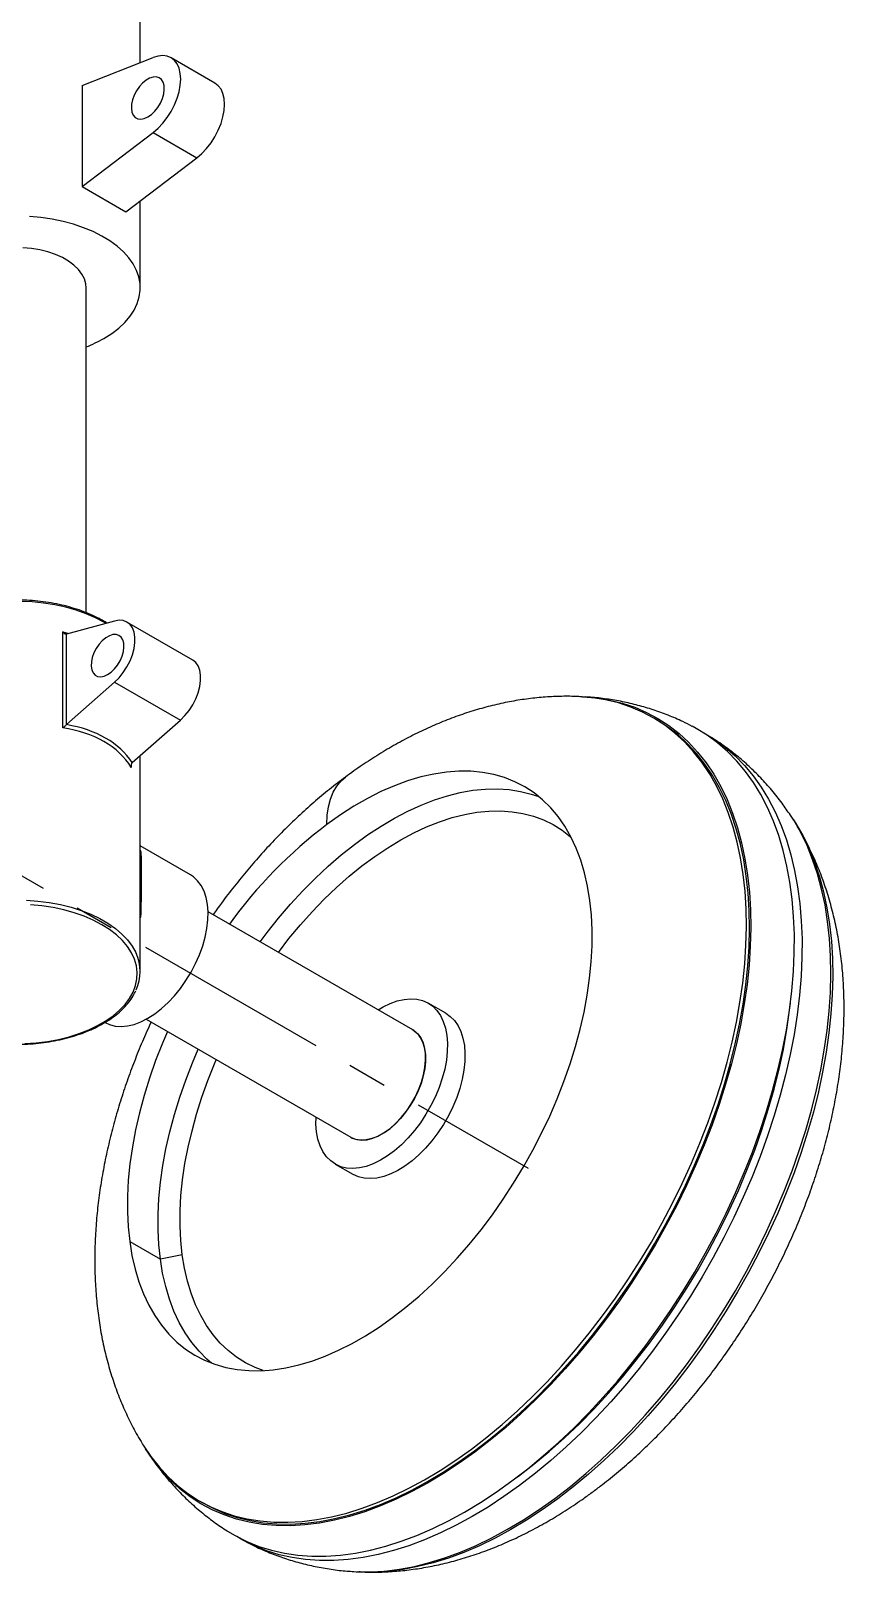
# Model space of a CAD drawing. Header units: millimetres. Extents: x 1 to 1184, y 0 to 836.
# Drawn here: x 810.6 to 863.1, y 181 to 280.4 of the extents above; entities that cross this region are included whole.
import ezdxf

# ---------------------------------------------------------------- set-up
doc = ezdxf.new("R2010")
doc.units = ezdxf.units.MM
doc.linetypes.add('CENTERX2', pattern=[20.32, 12.7, -2.54, 2.54, -2.54])

msp = doc.modelspace()

# ---------------------------------------------------------------- linework, layer by layer
at = {"color": 7, "linetype": 'Continuous', "lineweight": 25}
for p, q in [((817.7, 278.384), (817.7, 294.985)), ((813.943, 276.91), (818.521, 278.706)), ((822.514, 277.058), (819.685, 278.691)), ((813.943, 276.91), (813.943, 270.378)), ((813.943, 270.378), (818.521, 273.868)), ((818.521, 273.868), (821.35, 272.235)), ((816.771, 268.745), (821.35, 272.235)), ((813.943, 270.378), (816.771, 268.745)), ((817.7, 263.846), (817.7, 269.453)), ((814.2, 242.879), (814.2, 263.846)), ((816.042, 242.339), (812.939, 241.498)), ((821.082, 239.82), (816.839, 242.269)), ((812.701, 235.437), (812.701, 241.636)), ((812.939, 241.498), (812.917, 241.494)), ((812.917, 241.494), (812.917, 235.629)), ((812.939, 235.65), (816.042, 238.393)), ((816.042, 238.393), (820.285, 235.943)), ((817.182, 233.201), (820.285, 235.943)), ((850.945, 235.996), (850.743, 236.113)), ((812.917, 235.629), (812.939, 235.65)), ((854.694, 234.721), (854.538, 234.826)), ((817.116, 233.09), (817.116, 232.888)), ((817.182, 233.201), (817.16, 233.18)), ((817.7, 219.721), (817.7, 233.659)), ((820.935, 225.955), (817.7, 227.822)), ((835.27, 215.947), (822.073, 223.566)), ((837.402, 217.026), (836.27, 217.679)), ((818.073, 216.638), (831.271, 209.019)), ((831.274, 209.026), (831.354, 208.981)), ((830.271, 207.287), (831.402, 206.634)), ((817.016, 202.289), (818.996, 201.146)), ((820.401, 201.443), (818.996, 201.146)), ((821.545, 185.535), (821.748, 185.419))]:
    msp.add_line(p, q, dxfattribs=at)
at = {"color": 7, "linetype": 'CENTERX2'}
msp.add_line((782.83, 241.602), (842.72, 207.028), dxfattribs=at)
at = {"color": 7, "linetype": 'Continuous', "lineweight": 25, "flags": 128}
for points in [[(818.521, 273.868), (818.844, 274.145), (819.151, 274.469), (819.435, 274.834), (819.687, 275.229), (819.903, 275.646), (820.076, 276.074), (820.203, 276.502), (820.281, 276.92), (820.307, 277.318), (820.281, 277.685), (820.203, 278.014), (820.076, 278.295), (819.903, 278.522), (819.687, 278.69), (819.435, 278.794), (819.151, 278.832), (818.844, 278.802), (818.521, 278.706)], [(818.186, 274.868), (818.414, 275.028), (818.631, 275.238), (818.827, 275.488), (818.994, 275.767), (819.123, 276.06), (819.208, 276.355), (819.245, 276.638), (819.232, 276.895), (819.171, 277.115), (819.063, 277.287), (818.915, 277.403), (818.732, 277.458), (818.524, 277.449), (818.3, 277.377), (818.071, 277.244), (817.847, 277.058), (817.639, 276.827), (817.456, 276.561), (817.308, 276.274), (817.2, 275.977), (817.139, 275.687), (817.126, 275.415), (817.164, 275.175), (817.248, 274.978), (817.377, 274.833), (817.544, 274.747), (817.74, 274.724), (817.957, 274.765), (818.186, 274.868)], [(821.35, 272.235), (821.673, 272.512), (821.98, 272.837), (822.263, 273.201), (822.515, 273.597), (822.731, 274.013), (822.905, 274.441), (823.032, 274.869), (823.109, 275.287), (823.135, 275.685), (823.109, 276.052), (823.032, 276.381), (822.905, 276.662), (822.731, 276.89), (822.515, 277.057), (822.514, 277.058)], [(815.357, 260.58), (815.862, 260.9), (816.313, 261.246), (816.705, 261.615), (817.036, 262.004), (817.303, 262.408), (817.503, 262.826), (817.634, 263.252), (817.695, 263.684), (817.686, 264.116), (817.608, 264.547), (817.459, 264.971), (817.242, 265.386), (816.959, 265.787), (816.613, 266.171), (816.205, 266.534), (815.741, 266.874), (815.223, 267.187), (814.657, 267.471), (814.047, 267.723), (813.399, 267.941), (812.718, 268.123), (812.011, 268.267), (811.284, 268.373), (810.543, 268.439)], [(814.2, 263.846), (814.18, 264.09), (814.092, 264.413), (813.934, 264.726), (813.71, 265.025), (813.422, 265.306), (813.076, 265.564), (812.676, 265.795), (812.23, 265.994), (811.743, 266.161), (811.225, 266.29), (810.682, 266.381), (810.124, 266.432)], [(815.478, 242.186), (815.357, 242.257), (814.803, 242.548), (814.203, 242.808), (813.564, 243.035), (812.891, 243.226), (812.19, 243.38), (811.467, 243.495), (810.729, 243.571), (809.982, 243.607), (809.232, 243.602), (808.486, 243.556), (807.751, 243.47), (807.033, 243.345), (806.338, 243.182), (805.673, 242.982), (805.044, 242.746), (804.455, 242.478), (803.912, 242.179), (803.421, 241.853), (803.211, 241.692)], [(816.042, 238.393), (816.333, 238.681), (816.6, 239.014), (816.837, 239.379), (817.036, 239.767), (817.191, 240.164), (817.296, 240.56), (817.35, 240.942), (817.35, 241.299), (817.296, 241.619), (817.191, 241.893), (817.036, 242.112), (816.837, 242.27), (816.6, 242.362), (816.333, 242.385), (816.042, 242.339)], [(815.589, 238.879), (815.817, 239.04), (816.034, 239.25), (816.231, 239.5), (816.397, 239.778), (816.526, 240.071), (816.611, 240.366), (816.648, 240.649), (816.636, 240.906), (816.574, 241.126), (816.467, 241.298), (816.318, 241.414), (816.136, 241.469), (815.928, 241.46), (815.704, 241.388), (815.474, 241.255), (815.25, 241.069), (815.042, 240.838), (814.86, 240.572), (814.711, 240.285), (814.604, 239.989), (814.542, 239.698), (814.53, 239.426), (814.567, 239.186), (814.652, 238.989), (814.781, 238.844), (814.947, 238.758), (815.144, 238.735), (815.361, 238.776), (815.589, 238.879)], [(820.285, 235.943), (820.575, 236.232), (820.843, 236.564), (821.08, 236.93), (821.279, 237.317), (821.433, 237.715), (821.539, 238.111), (821.593, 238.493), (821.593, 238.85), (821.539, 239.17), (821.433, 239.444), (821.279, 239.663), (821.082, 239.82)], [(817.827, 189.246), (817.88, 189.16), (818.375, 188.424), (818.912, 187.742), (819.491, 187.115), (820.11, 186.546), (820.767, 186.035), (821.462, 185.584), (822.192, 185.194), (822.956, 184.865), (823.751, 184.599), (824.576, 184.396), (825.429, 184.257), (826.308, 184.182), (827.211, 184.171), (828.135, 184.224), (829.078, 184.342), (830.039, 184.523), (831.014, 184.767), (832.002, 185.074), (832.999, 185.444), (834.004, 185.874), (835.015, 186.365), (836.028, 186.914), (837.041, 187.521), (838.052, 188.184), (839.058, 188.902), (840.058, 189.673), (841.048, 190.494), (842.026, 191.365), (842.99, 192.282), (843.938, 193.244), (844.867, 194.248), (845.774, 195.293), (846.659, 196.374), (847.518, 197.491), (848.35, 198.639), (849.152, 199.817), (849.924, 201.022), (850.661, 202.25), (851.364, 203.499), (852.031, 204.765), (852.659, 206.046), (853.247, 207.339), (853.794, 208.64), (854.298, 209.946), (854.759, 211.254), (855.175, 212.562), (855.545, 213.865), (855.868, 215.16), (856.144, 216.446), (856.372, 217.718), (856.551, 218.973), (856.681, 220.208), (856.761, 221.421), (856.791, 222.609), (856.772, 223.768), (856.703, 224.895), (856.585, 225.989), (856.417, 227.047), (856.201, 228.065), (855.936, 229.042), (855.624, 229.975), (855.264, 230.862), (854.859, 231.7), (854.408, 232.488), (853.914, 233.224), (853.377, 233.906), (852.798, 234.533), (852.179, 235.102), (851.521, 235.613), (850.827, 236.064), (850.097, 236.454), (849.333, 236.783), (848.538, 237.049), (847.712, 237.252), (846.859, 237.391), (845.98, 237.466), (845.673, 237.477)], [(846.055, 237.462), (846.221, 237.455), (847.104, 237.38), (847.96, 237.24), (848.789, 237.036), (849.587, 236.769), (850.354, 236.439), (851.087, 236.048), (851.784, 235.595), (852.445, 235.082), (853.066, 234.51), (853.647, 233.881), (854.187, 233.197), (854.683, 232.458), (855.136, 231.666), (855.543, 230.825), (855.903, 229.934), (856.217, 228.998), (856.483, 228.017), (856.7, 226.995), (856.868, 225.933), (856.987, 224.835), (857.056, 223.702), (857.076, 222.539), (857.045, 221.347), (856.964, 220.129), (856.834, 218.888), (856.654, 217.628), (856.426, 216.351), (856.149, 215.061), (855.824, 213.76), (855.453, 212.452), (855.035, 211.139), (854.573, 209.826), (854.066, 208.514), (853.517, 207.208), (852.926, 205.911), (852.296, 204.625), (851.627, 203.353), (850.921, 202.099), (850.18, 200.866), (849.406, 199.657), (848.601, 198.474), (847.765, 197.321), (846.903, 196.2), (846.015, 195.114), (845.103, 194.066), (844.171, 193.057), (843.219, 192.091), (842.252, 191.17), (841.269, 190.297), (840.275, 189.472), (839.272, 188.698), (838.262, 187.978), (837.246, 187.312), (836.229, 186.702), (835.212, 186.151), (834.198, 185.658), (833.189, 185.226), (832.187, 184.855), (831.196, 184.547), (830.217, 184.301), (829.253, 184.12), (828.305, 184.002), (827.378, 183.948), (826.471, 183.96), (825.589, 184.035), (824.732, 184.175), (823.904, 184.378), (823.105, 184.645), (822.339, 184.975), (821.606, 185.367), (820.908, 185.82), (820.248, 186.333), (819.627, 186.905), (819.045, 187.533), (818.506, 188.218), (818.032, 188.92)], [(821.748, 185.419), (822.394, 185.077), (823.158, 184.749), (823.953, 184.483), (824.778, 184.28), (825.631, 184.141), (826.51, 184.065), (827.413, 184.054), (828.337, 184.108), (829.281, 184.225), (830.241, 184.406), (831.216, 184.651), (832.204, 184.958), (833.201, 185.327), (834.206, 185.757), (835.217, 186.248), (836.23, 186.797), (837.243, 187.404), (838.254, 188.068), (839.26, 188.785), (840.26, 189.556), (841.25, 190.377), (842.228, 191.248), (843.192, 192.165), (844.14, 193.127), (845.069, 194.132), (845.976, 195.176), (846.861, 196.258), (847.72, 197.374), (848.552, 198.523), (849.355, 199.701), (850.126, 200.905), (850.864, 202.133), (851.567, 203.382), (852.233, 204.649), (852.861, 205.93), (853.449, 207.222), (853.996, 208.523), (854.501, 209.829), (854.961, 211.138), (855.377, 212.445), (855.747, 213.748), (856.071, 215.044), (856.346, 216.329), (856.574, 217.601), (856.753, 218.856), (856.883, 220.092), (856.963, 221.305), (856.994, 222.492), (856.974, 223.651), (856.906, 224.779), (856.787, 225.873), (856.62, 226.93), (856.403, 227.948), (856.138, 228.925), (855.826, 229.858), (855.467, 230.745), (855.061, 231.583), (854.611, 232.372), (854.116, 233.108), (853.579, 233.79), (853, 234.416), (852.381, 234.985), (851.723, 235.496), (851.029, 235.947), (850.945, 235.996)], [(823.322, 183.603), (823.814, 183.31), (824.562, 182.933), (825.343, 182.618), (826.155, 182.365), (826.997, 182.175), (827.866, 182.049), (828.76, 181.986), (829.677, 181.988), (830.616, 182.053), (831.573, 182.182), (832.546, 182.375), (833.534, 182.63), (834.535, 182.948), (835.544, 183.328), (836.561, 183.769), (837.583, 184.269), (838.608, 184.828), (839.633, 185.444), (840.655, 186.116), (841.673, 186.842), (842.684, 187.621), (843.686, 188.451), (844.676, 189.329), (845.651, 190.255), (846.611, 191.225), (847.552, 192.237), (848.472, 193.289), (849.37, 194.379), (850.242, 195.504), (851.088, 196.661), (851.904, 197.848), (852.69, 199.061), (853.443, 200.299), (854.161, 201.558), (854.844, 202.835), (855.488, 204.128), (856.093, 205.432), (856.658, 206.746), (857.181, 208.066), (857.66, 209.389), (858.095, 210.712), (858.485, 212.031), (858.828, 213.345), (859.125, 214.649), (859.373, 215.941), (859.574, 217.217), (859.725, 218.475), (859.828, 219.712), (859.881, 220.925), (859.884, 222.11), (859.838, 223.266), (859.743, 224.389), (859.598, 225.478), (859.404, 226.528), (859.163, 227.539), (858.873, 228.507), (858.536, 229.43), (858.153, 230.306), (857.724, 231.134), (857.251, 231.911), (856.734, 232.635), (856.175, 233.304), (855.575, 233.918), (854.936, 234.474), (854.259, 234.972), (853.546, 235.41), (853.3, 235.543)], [(853.921, 235.19), (854.041, 235.124), (854.754, 234.686), (855.431, 234.189), (856.07, 233.632), (856.67, 233.019), (857.229, 232.349), (857.746, 231.625), (858.219, 230.848), (858.648, 230.021), (859.031, 229.144), (859.368, 228.221), (859.658, 227.253), (859.899, 226.242), (860.093, 225.192), (860.238, 224.104), (860.333, 222.98), (860.379, 221.824), (860.376, 220.639), (860.323, 219.426), (860.22, 218.189), (860.069, 216.931), (859.868, 215.655), (859.62, 214.363), (859.323, 213.059), (858.98, 211.746), (858.59, 210.426), (858.155, 209.103), (857.676, 207.78), (857.153, 206.46), (856.588, 205.146), (855.983, 203.842), (855.339, 202.549), (854.656, 201.272), (853.938, 200.013), (853.185, 198.776), (852.399, 197.562), (851.583, 196.375), (850.737, 195.218), (849.865, 194.093), (848.967, 193.003), (848.047, 191.951), (847.106, 190.939), (846.146, 189.969), (845.17, 189.044), (844.181, 188.165), (843.179, 187.335), (842.168, 186.556), (841.15, 185.83), (840.128, 185.158), (839.103, 184.542), (838.078, 183.983), (837.056, 183.483), (836.039, 183.042), (835.029, 182.663), (834.029, 182.345), (833.041, 182.089), (832.068, 181.896), (831.111, 181.767), (830.172, 181.702), (829.255, 181.701), (828.361, 181.763), (827.492, 181.89), (826.65, 182.079), (825.838, 182.332), (825.057, 182.648), (824.309, 183.025), (823.934, 183.245)], [(817.016, 202.289), (817.164, 201.382), (817.362, 200.516), (817.608, 199.693), (817.904, 198.915), (818.246, 198.187), (818.634, 197.509), (819.067, 196.885), (819.544, 196.317), (820.062, 195.806), (820.62, 195.354), (821.216, 194.963), (821.848, 194.634), (822.513, 194.369), (823.211, 194.167), (823.938, 194.03), (824.691, 193.958), (825.469, 193.951), (826.268, 194.011), (827.086, 194.135), (827.921, 194.324), (828.769, 194.578), (829.627, 194.894), (830.492, 195.273), (831.363, 195.713), (832.235, 196.213), (833.105, 196.77), (833.972, 197.383), (834.831, 198.051), (835.681, 198.769), (836.517, 199.537), (837.337, 200.352), (838.139, 201.21), (838.92, 202.109), (839.677, 203.046), (840.407, 204.018), (841.109, 205.021), (841.779, 206.052), (842.415, 207.108), (843.016, 208.184), (843.579, 209.278), (844.103, 210.386), (844.585, 211.503), (845.024, 212.627), (845.418, 213.753), (845.766, 214.877), (846.068, 215.996), (846.321, 217.105), (846.525, 218.202), (846.68, 219.283), (846.785, 220.343), (846.839, 221.379), (846.842, 222.388), (846.795, 223.366), (846.697, 224.31), (846.549, 225.217), (846.351, 226.083), (846.104, 226.906), (845.809, 227.684), (845.467, 228.412), (845.078, 229.09), (844.645, 229.713), (844.169, 230.282), (843.651, 230.793), (843.093, 231.245), (842.497, 231.636), (841.865, 231.965), (841.199, 232.23), (840.502, 232.432), (839.775, 232.569), (839.021, 232.641), (838.244, 232.647), (837.444, 232.588), (836.626, 232.464), (835.792, 232.275), (834.944, 232.021), (834.086, 231.705), (833.22, 231.326), (832.35, 230.886), (831.478, 230.386), (830.607, 229.829), (829.741, 229.215)], [(829.741, 229.215), (829.76, 229.802), (829.833, 230.347), (829.96, 230.845), (830.139, 231.292), (830.37, 231.686), (830.651, 232.023), (830.931, 232.267)], [(825.426, 221.631), (825.879, 222.234), (826.624, 223.169), (827.394, 224.068), (828.184, 224.927), (828.993, 225.743), (829.819, 226.515), (830.657, 227.239), (831.507, 227.912), (832.364, 228.534), (833.226, 229.1), (834.09, 229.611), (834.953, 230.064), (835.812, 230.457), (836.665, 230.789), (837.508, 231.06), (838.34, 231.267), (839.156, 231.412), (839.954, 231.492), (840.733, 231.508), (841.488, 231.459), (842.218, 231.347), (842.92, 231.171), (843.399, 231.008)], [(826.603, 220.951), (827.29, 221.84), (828.027, 222.727), (828.786, 223.576), (829.565, 224.384), (830.361, 225.147), (831.171, 225.863), (831.992, 226.531), (832.822, 227.146), (833.657, 227.708), (834.495, 228.214), (835.332, 228.663), (836.167, 229.052), (836.995, 229.381), (837.814, 229.648), (838.621, 229.853), (839.413, 229.994), (840.188, 230.072), (840.942, 230.085), (841.674, 230.034), (842.379, 229.92), (843.057, 229.742), (843.704, 229.501), (844.319, 229.197), (844.899, 228.833), (845.442, 228.409), (845.489, 228.368)], [(831.461, 180.989), (831.633, 180.98), (832.539, 180.969), (833.467, 181.022), (834.414, 181.14), (835.379, 181.322), (836.358, 181.567), (837.349, 181.875), (838.351, 182.246), (839.36, 182.678), (840.374, 183.171), (841.391, 183.722), (842.408, 184.332), (843.423, 184.998), (844.434, 185.718), (845.437, 186.492), (846.431, 187.317), (847.413, 188.191), (848.381, 189.112), (849.333, 190.077), (850.265, 191.086), (851.177, 192.134), (852.065, 193.22), (852.927, 194.341), (853.763, 195.494), (854.568, 196.677), (855.342, 197.886), (856.083, 199.119), (856.789, 200.373), (857.458, 201.645), (858.088, 202.931), (858.679, 204.228), (859.228, 205.535), (859.735, 206.846), (860.197, 208.159), (860.615, 209.472), (860.986, 210.78), (861.311, 212.081), (861.588, 213.372), (861.816, 214.648), (861.996, 215.909), (862.126, 217.149), (862.207, 218.367), (862.238, 219.559), (862.218, 220.723), (862.149, 221.855), (862.03, 222.953), (861.862, 224.015), (861.645, 225.037), (861.379, 226.018), (861.065, 226.954), (860.704, 227.845), (860.297, 228.686), (859.845, 229.478), (859.629, 229.813)], [(859.822, 229.515), (859.975, 229.275), (860.425, 228.487), (860.831, 227.648), (861.19, 226.762), (861.502, 225.829), (861.767, 224.852), (861.984, 223.834), (862.151, 222.776), (862.27, 221.682), (862.338, 220.554), (862.358, 219.395), (862.327, 218.208), (862.247, 216.995), (862.117, 215.759), (861.938, 214.504), (861.71, 213.233), (861.435, 211.947), (861.111, 210.651), (860.741, 209.348), (860.325, 208.041), (859.865, 206.733), (859.36, 205.427), (858.813, 204.126), (858.225, 202.833), (857.597, 201.552), (856.931, 200.286), (856.228, 199.037), (855.49, 197.809), (854.719, 196.604), (853.916, 195.426), (853.084, 194.278), (852.225, 193.161), (851.34, 192.079), (850.433, 191.035), (849.504, 190.031), (848.556, 189.069), (847.592, 188.151), (846.614, 187.281), (845.624, 186.459), (844.624, 185.689), (843.618, 184.971), (842.607, 184.308), (841.594, 183.701), (840.581, 183.151), (839.57, 182.661), (838.565, 182.23), (837.568, 181.861), (836.58, 181.554), (835.605, 181.309), (834.645, 181.128), (833.701, 181.011), (832.777, 180.958), (831.874, 180.969), (831.799, 180.973)], [(818.186, 216.7), (818.629, 216.986), (819.066, 217.326), (819.492, 217.716), (819.901, 218.152), (820.288, 218.627), (820.647, 219.136), (820.974, 219.672), (821.265, 220.227), (821.516, 220.795), (821.723, 221.368), (821.884, 221.939), (821.997, 222.5), (822.06, 223.044), (822.073, 223.564), (822.035, 224.053), (821.947, 224.504), (821.81, 224.913), (821.625, 225.273), (821.396, 225.58), (821.125, 225.829), (820.935, 225.955)], [(810.257, 215.066), (810.994, 215.117), (811.719, 215.208), (812.426, 215.339), (813.108, 215.507), (813.76, 215.713), (814.375, 215.953), (814.947, 216.226), (815.472, 216.529), (815.944, 216.859), (816.36, 217.214), (816.716, 217.59), (817.008, 217.984), (817.234, 218.392), (817.392, 218.811), (817.48, 219.236), (817.498, 219.665), (817.445, 220.092), (817.322, 220.515), (817.13, 220.929), (816.87, 221.33), (816.546, 221.716), (816.16, 222.081), (815.715, 222.424), (815.216, 222.742), (814.666, 223.03), (814.072, 223.287), (813.438, 223.51), (812.771, 223.697), (812.075, 223.847), (811.358, 223.957), (810.626, 224.029)], [(810.356, 224.324), (811.1, 224.268), (811.831, 224.172), (812.544, 224.038), (813.232, 223.865), (813.888, 223.656), (814.508, 223.412), (815.086, 223.136), (815.616, 222.83), (816.094, 222.496), (816.516, 222.139), (816.879, 221.759), (817.178, 221.362), (817.411, 220.951), (817.432, 220.906)], [(833.034, 217.238), (833.359, 217.432), (833.817, 217.657), (834.269, 217.821), (834.709, 217.923), (835.132, 217.96), (835.533, 217.934), (835.908, 217.843), (836.252, 217.69), (836.561, 217.476), (836.831, 217.203), (837.06, 216.874), (837.244, 216.495), (837.381, 216.068), (837.471, 215.599), (837.511, 215.094), (837.501, 214.558), (837.442, 213.998), (837.334, 213.42), (837.178, 212.831), (836.977, 212.238), (836.732, 211.648), (836.446, 211.067), (836.123, 210.503), (835.767, 209.963), (835.381, 209.452), (834.971, 208.976), (834.541, 208.542), (834.096, 208.154), (833.641, 207.816), (833.182, 207.534), (832.724, 207.309), (832.272, 207.145), (831.832, 207.044), (831.409, 207.006), (831.008, 207.033), (830.633, 207.123), (830.289, 207.276), (829.98, 207.491), (829.71, 207.764), (829.481, 208.092), (829.297, 208.471), (829.16, 208.898), (829.07, 209.367), (829.07, 209.367)], [(837.402, 217.026), (837.692, 216.822), (837.962, 216.55), (838.191, 216.221), (838.375, 215.842), (838.513, 215.415), (838.602, 214.946), (838.642, 214.441), (838.633, 213.905), (838.573, 213.345), (838.465, 212.767), (838.309, 212.178), (838.108, 211.585), (837.863, 210.994), (837.577, 210.414), (837.255, 209.85), (836.898, 209.31), (836.513, 208.799), (836.102, 208.323), (835.672, 207.889), (835.227, 207.501), (834.772, 207.163), (834.313, 206.881), (833.855, 206.656), (833.403, 206.492), (832.963, 206.39), (832.54, 206.353), (832.139, 206.379), (831.764, 206.47), (831.42, 206.623), (831.402, 206.634)], [(841.961, 187.058), (842.089, 187.153), (843.088, 187.923), (844.078, 188.745), (845.057, 189.615), (846.021, 190.532), (846.968, 191.494), (847.897, 192.499), (848.805, 193.543), (849.689, 194.625), (850.549, 195.741), (851.381, 196.89), (852.183, 198.068), (852.954, 199.272), (853.692, 200.501), (854.395, 201.749), (855.061, 203.016), (855.689, 204.297), (856.277, 205.589), (856.824, 206.89), (857.329, 208.197), (857.79, 209.505), (858.206, 210.812), (858.576, 212.115), (858.899, 213.411), (859.175, 214.696), (859.402, 215.968), (859.581, 217.223), (859.634, 217.672)], [(815.436, 216.428), (815.724, 216.294), (816.083, 216.2), (816.47, 216.171), (816.879, 216.207), (817.305, 216.309), (817.742, 216.474), (818.186, 216.7)], [(835.27, 215.947), (835.353, 215.895), (835.59, 215.692), (835.785, 215.431), (835.935, 215.117), (836.038, 214.756), (836.091, 214.355), (836.094, 213.921), (836.047, 213.46), (835.95, 212.983), (835.805, 212.496), (835.615, 212.009), (835.383, 211.531), (835.114, 211.07), (834.811, 210.634), (834.481, 210.23), (834.13, 209.867), (833.763, 209.551), (833.387, 209.287), (833.01, 209.08), (832.637, 208.934), (832.275, 208.851), (831.931, 208.833), (831.611, 208.88), (831.32, 208.992), (831.271, 209.019)], [(819.446, 215.845), (819.128, 215.096), (818.689, 213.972), (818.294, 212.846), (817.946, 211.722), (817.645, 210.603), (817.391, 209.494), (817.187, 208.397), (817.032, 207.316), (816.928, 206.256), (816.874, 205.22), (816.87, 204.211), (816.918, 203.233), (817.016, 202.289)], [(831.271, 209.019), (831.364, 208.97), (831.659, 208.869), (831.983, 208.832), (832.33, 208.86), (832.694, 208.953), (833.069, 209.109), (833.446, 209.325), (833.821, 209.597), (834.186, 209.921), (834.535, 210.291), (834.861, 210.7), (835.158, 211.14), (835.422, 211.605), (835.648, 212.085), (835.831, 212.573), (835.968, 213.058), (836.057, 213.534), (836.097, 213.991), (836.086, 214.42), (836.025, 214.816), (835.915, 215.169), (835.757, 215.475)], [(818.996, 201.146), (818.898, 202.081), (818.851, 203.05), (818.853, 204.049), (818.905, 205.075), (819.006, 206.124), (819.157, 207.194), (819.357, 208.28), (819.604, 209.378), (819.899, 210.487), (820.24, 211.6), (820.627, 212.716), (821.057, 213.829), (821.426, 214.702)], [(820.401, 201.443), (820.308, 202.35), (820.263, 203.292), (820.269, 204.263), (820.324, 205.26), (820.429, 206.281), (820.582, 207.321), (820.785, 208.377), (821.035, 209.445), (821.332, 210.522), (821.675, 211.603), (822.062, 212.685), (822.493, 213.764), (822.603, 214.022)], [(829.07, 209.367), (829.03, 209.872), (829.034, 210.31)], [(822.293, 194.448), (821.997, 194.703), (821.487, 195.214), (821.018, 195.781), (820.592, 196.402), (820.209, 197.076), (819.872, 197.8), (819.581, 198.572), (819.337, 199.388), (819.142, 200.247), (818.996, 201.146)], [(825.625, 193.958), (825.099, 194.159), (824.485, 194.462), (823.905, 194.827), (823.362, 195.25), (822.858, 195.733), (822.394, 196.271), (821.972, 196.864), (821.595, 197.51), (821.262, 198.206), (820.975, 198.95), (820.736, 199.74), (820.544, 200.571), (820.401, 201.443)]]:
    msp.add_lwpolyline(points, dxfattribs=at)
at = {"color": 7, "linetype": 'Continuous', "lineweight": 25}
for centre, radius, start, end in [((810.998, 268.216), 8.792, 291.35792, 299.72079), ((848.255, 204.827), 30.62, 127.20406, 144.11918), ((814.913, 219.721), 2.784, 334.79715, 25.195), ((834.558, 214.726), 1.413, 31.98902, 59.75093)]:
    msp.add_arc(centre, radius, start, end, dxfattribs=at)
for centre, major_axis, ratio, start_param, end_param in [((809.7, 238.99), (7.976, -1.512), 0.408138, 1.218298, 1.263489), ((809.7, 229.52), (7.804, 2.517), 0.698902, 0.162793, 0.964586), ((809.664, 229.657), (8.013, 2.501), 0.697135, 0.196601, 0.945701)]:
    msp.add_ellipse(centre, major_axis=major_axis, ratio=ratio, start_param=start_param, end_param=end_param, dxfattribs=at)
for points, knots in [([(815.545, 242.204), (815.47, 242.253), (815.31, 242.356), (814.96, 242.545), (814.497, 242.769), (813.907, 243.003), (813.284, 243.206), (812.633, 243.376), (811.96, 243.51), (811.269, 243.61), (810.565, 243.673), (809.855, 243.699), (809.144, 243.689), (808.437, 243.642), (807.739, 243.558), (807.058, 243.439), (806.396, 243.284), (805.761, 243.096), (805.156, 242.875), (804.587, 242.623), (804.059, 242.341), (803.613, 242.063), (803.367, 241.868), (803.263, 241.786)], [0, 0, 0, 0, 0.023921, 0.050678, 0.101419, 0.152148, 0.202854, 0.253535, 0.304194, 0.354834, 0.40546, 0.456079, 0.506695, 0.557315, 0.607942, 0.658584, 0.709245, 0.759931, 0.810648, 0.861399, 0.912186, 0.963004, 1, 1, 1, 1]), ([(812.701, 241.636), (812.701, 241.635), (812.73, 241.601), (812.783, 241.548), (812.86, 241.499), (812.9, 241.496), (812.917, 241.494)], [0, 0, 0, 0, 0.004067, 0.445891, 0.762823, 1, 1, 1, 1]), ([(845.664, 237.477), (845.318, 237.479), (844.613, 237.485), (843.547, 237.418), (842.462, 237.294), (841.368, 237.107), (840.267, 236.859), (839.16, 236.549), (838.049, 236.176), (836.937, 235.741), (835.827, 235.244), (834.721, 234.686), (833.624, 234.07), (832.539, 233.394), (831.641, 232.792), (831.113, 232.396), (830.935, 232.261)], [0, 0, 0, 0, 0.06676, 0.135925, 0.206009, 0.277093, 0.349235, 0.422464, 0.496769, 0.5721, 0.648363, 0.725429, 0.803139, 0.881323, 0.959813, 1, 1, 1, 1]), ([(853.295, 235.537), (853.093, 235.643), (852.588, 235.907), (851.748, 236.264), (850.784, 236.616), (849.798, 236.907), (848.794, 237.142), (847.772, 237.313), (846.968, 237.412), (846.503, 237.434), (846.386, 237.439)], [0, 0, 0, 0, 0.094525, 0.236371, 0.378249, 0.520407, 0.663096, 0.806568, 0.951077, 1, 1, 1, 1]), ([(812.917, 235.629), (812.9, 235.612), (812.86, 235.571), (812.783, 235.502), (812.73, 235.459), (812.701, 235.437), (812.701, 235.437)], [0, 0, 0, 0, 0.237177, 0.554109, 0.995933, 1, 1, 1, 1]), ([(859.627, 229.81), (859.452, 230.066), (859.076, 230.621), (858.435, 231.423), (857.723, 232.22), (856.97, 232.964), (856.179, 233.652), (855.456, 234.216), (854.984, 234.528), (854.801, 234.648)], [0, 0, 0, 0, 0.1354367, 0.292593, 0.4478385, 0.6014203, 0.7535911, 0.9046057, 1, 1, 1, 1]), ([(817.16, 233.18), (817.146, 233.161), (817.114, 233.116), (817.096, 233.013), (817.104, 232.933), (817.116, 232.889), (817.116, 232.888)], [0, 0, 0, 0, 0.237177, 0.5541086, 0.9959329, 1, 1, 1, 1]), ([(830.935, 232.261), (830.763, 232.135), (830.239, 231.752), (829.387, 231.058), (828.38, 230.187), (827.399, 229.27), (826.446, 228.315), (825.521, 227.322), (824.627, 226.294), (823.764, 225.233), (823.019, 224.262), (822.575, 223.633), (822.396, 223.379)], [0, 0, 0, 0, 0.053769, 0.163711, 0.273515, 0.383094, 0.492402, 0.601417, 0.710144, 0.818605, 0.926832, 1, 1, 1, 1]), ([(846.922, 186.167), (847.12, 186.315), (847.667, 186.727), (848.546, 187.44), (849.551, 188.317), (850.53, 189.236), (851.481, 190.195), (852.403, 191.191), (853.295, 192.221), (854.156, 193.284), (854.985, 194.377), (855.781, 195.498), (856.542, 196.646), (857.269, 197.818), (857.958, 199.012), (858.611, 200.226), (859.224, 201.459), (859.798, 202.709), (860.331, 203.974), (860.822, 205.251), (861.27, 206.541), (861.672, 207.839), (862.029, 209.146), (862.337, 210.459), (862.596, 211.775), (862.804, 213.094), (862.958, 214.411), (863.058, 215.725), (863.101, 217.032), (863.087, 218.328), (863.012, 219.607), (862.878, 220.866), (862.684, 222.099), (862.43, 223.302), (862.117, 224.471), (861.747, 225.6), (861.322, 226.688), (860.841, 227.73), (860.41, 228.559), (860.118, 229.027), (860.026, 229.176)], [0, 0, 0, 0, 0.015427, 0.042774, 0.070047, 0.097263, 0.124411, 0.151487, 0.178491, 0.205429, 0.23231, 0.259146, 0.285947, 0.312729, 0.339504, 0.366289, 0.393093, 0.419931, 0.446819, 0.47377, 0.500798, 0.527917, 0.555136, 0.582463, 0.609902, 0.637451, 0.665101, 0.692834, 0.720618, 0.748398, 0.776114, 0.8037, 0.831085, 0.858203, 0.884994, 0.911414, 0.937434, 0.963046, 0.988252, 1, 1, 1, 1]), ([(817.7, 227.556), (817.709, 227.521), (817.743, 227.393), (817.752, 227.074), (817.758, 226.615), (817.758, 226.116), (817.758, 225.538), (817.758, 224.864), (817.745, 224.096), (817.733, 223.512), (817.703, 223.206), (817.7, 223.178)], [0, 0, 0, 0, 0.0590888, 0.2207347, 0.3383109, 0.4589629, 0.5762456, 0.6971112, 0.8393639, 0.9856226, 1, 1, 1, 1]), ([(804.085, 216.364), (804.175, 216.313), (804.438, 216.166), (804.904, 215.944), (805.494, 215.709), (806.116, 215.506), (806.767, 215.337), (807.441, 215.202), (808.132, 215.102), (808.835, 215.039), (809.546, 215.013), (810.257, 215.023), (810.964, 215.07), (811.661, 215.154), (812.343, 215.274), (813.004, 215.428), (813.639, 215.616), (814.244, 215.837), (814.813, 216.089), (815.343, 216.37), (815.828, 216.679), (816.265, 217.013), (816.65, 217.369), (816.978, 217.745), (817.239, 218.116), (817.361, 218.368), (817.417, 218.482)], [0, 0, 0, 0, 0.022589, 0.065424, 0.108249, 0.151054, 0.193838, 0.236604, 0.279354, 0.322092, 0.364824, 0.407554, 0.450287, 0.493026, 0.535777, 0.578544, 0.621333, 0.664148, 0.706992, 0.749866, 0.792766, 0.835684, 0.878588, 0.921439, 0.964178, 1, 1, 1, 1]), ([(818.397, 216.451), (818.299, 216.241), (818.006, 215.615), (817.564, 214.558), (817.068, 213.282), (816.618, 211.994), (816.212, 210.696), (815.852, 209.389), (815.54, 208.077), (815.277, 206.761), (815.065, 205.442), (814.906, 204.125), (814.802, 202.81), (814.755, 201.503), (814.765, 200.206), (814.834, 198.925), (814.964, 197.665), (815.153, 196.429), (815.403, 195.224), (815.711, 194.053), (816.077, 192.92), (816.498, 191.829), (816.975, 190.783), (817.417, 189.926), (817.722, 189.433), (817.829, 189.259)], [0, 0, 0, 0, 0.022733, 0.067865, 0.113103, 0.158468, 0.203983, 0.249666, 0.295529, 0.341581, 0.387817, 0.434225, 0.480774, 0.527415, 0.574057, 0.620599, 0.666932, 0.712938, 0.758502, 0.803525, 0.847929, 0.891666, 0.934716, 0.977085, 1, 1, 1, 1]), ([(818.217, 188.644), (818.379, 188.404), (818.742, 187.864), (819.367, 187.075), (820.075, 186.274), (820.826, 185.527), (821.613, 184.832), (822.439, 184.198), (823.011, 183.789), (823.315, 183.608), (823.324, 183.603)], [0, 0, 0, 0, 0.120384, 0.270125, 0.418029, 0.564331, 0.709272, 0.853093, 0.996037, 1, 1, 1, 1]), ([(832.198, 180.96), (832.514, 180.957), (833.189, 180.948), (834.225, 181.01), (835.309, 181.129), (836.402, 181.311), (837.503, 181.555), (838.61, 181.86), (839.72, 182.228), (840.832, 182.658), (841.943, 183.15), (843.049, 183.703), (844.147, 184.316), (845.233, 184.986), (846.158, 185.608), (846.716, 186.016), (846.922, 186.167)], [0, 0, 0, 0, 0.061042, 0.130176, 0.200221, 0.271261, 0.343357, 0.416539, 0.4908, 0.566092, 0.642327, 0.719375, 0.79708, 0.875273, 0.953784, 1, 1, 1, 1]), ([(824.556, 182.9), (824.735, 182.805), (825.218, 182.551), (826.033, 182.201), (826.995, 181.844), (827.98, 181.548), (828.983, 181.309), (830.003, 181.133), (830.835, 181.028), (831.327, 181.003), (831.472, 180.996)], [0, 0, 0, 0, 0.084215, 0.225911, 0.367621, 0.509592, 0.652073, 0.795317, 0.939578, 1, 1, 1, 1])]:
    msp.add_open_spline(points, degree=3, knots=knots, dxfattribs=at)

doc.saveas('drawing.dxf')
